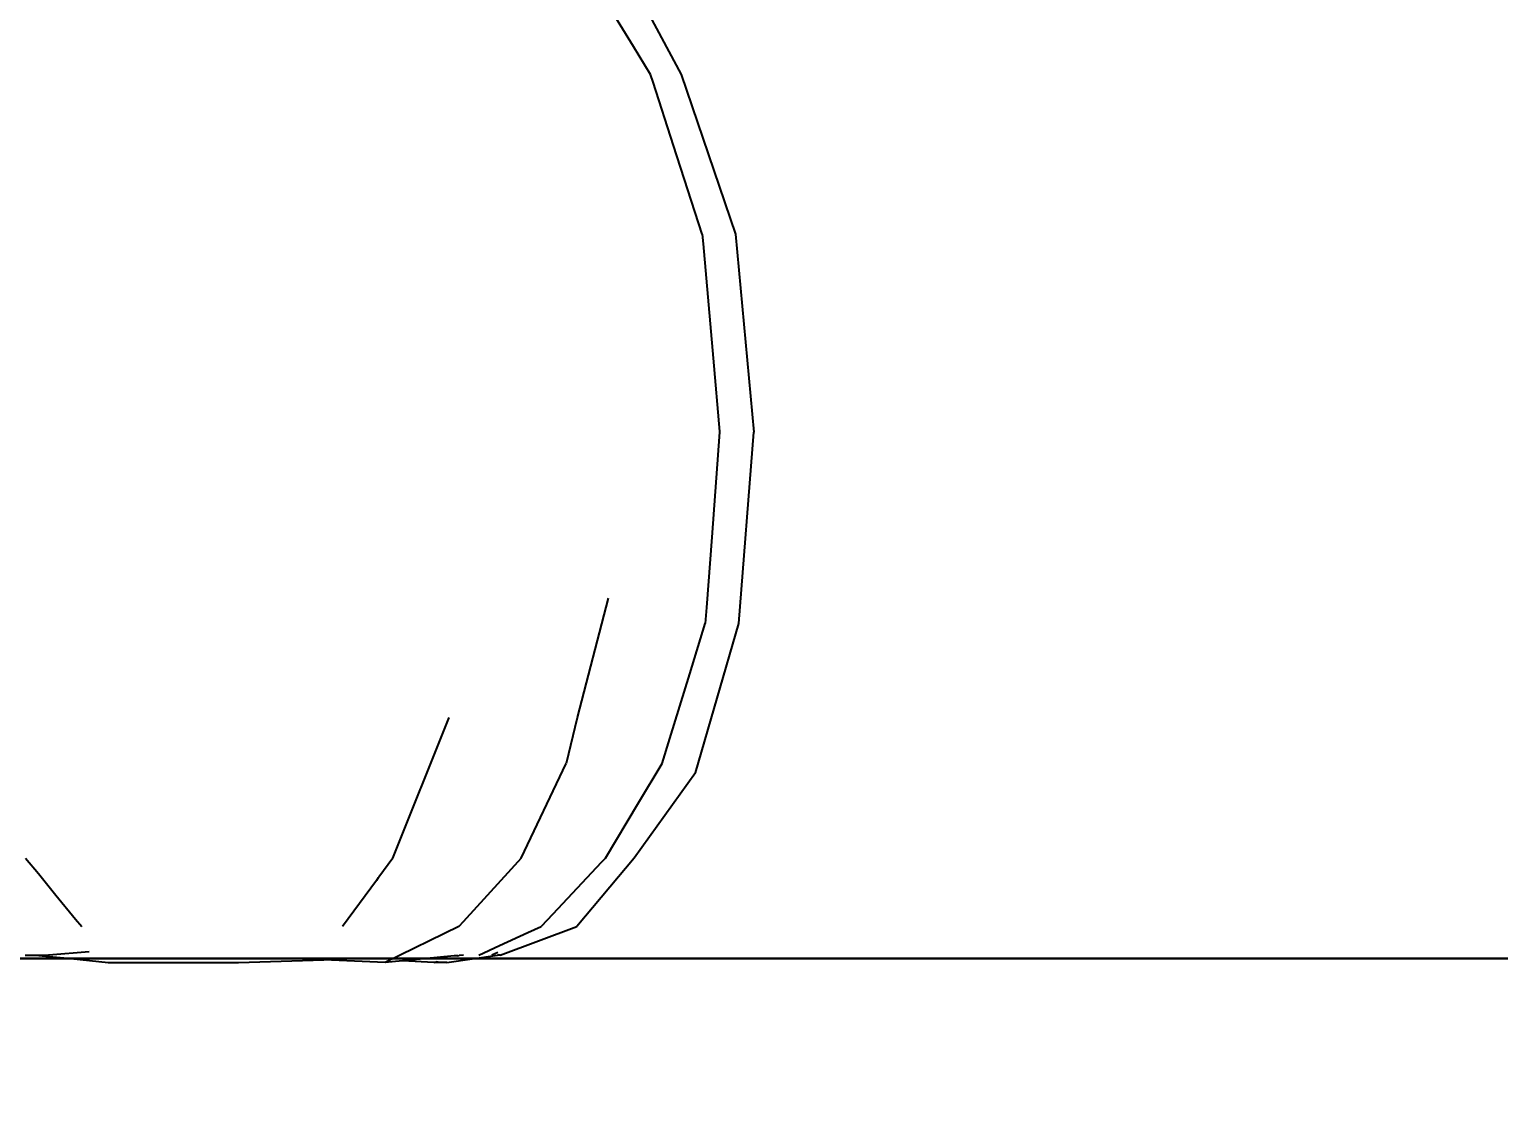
# Model space of a CAD drawing. Header units: inches. Extents: x 3324238 to 135265466, y -1036581 to 20094598.
# Drawn here: x 3355535.33 to 3355540.83, y -520122.35 to -520118.32 of the extents above; entities that cross this region are included whole.
import ezdxf

# ---------------------------------------------------------------- set-up
doc = ezdxf.new("R2010")
doc.units = ezdxf.units.IN
doc.header["$MEASUREMENT"] = 0
doc.header["$PDMODE"] = 3
doc.layers.add('dim05', color=1, linetype='Continuous', lineweight=13)
doc.layers.add('FURNITURE', color=32, linetype='Continuous', lineweight=13)
doc.styles.add('The Thakors 3 inches', font='arial.ttf', dxfattribs={"height": 3})
doc.dimstyles.new('The Thakors 3 inches', dxfattribs={"dimtxt": 3, "dimasz": 1, "dimexe": 0.179993, "dimexo": 0.0625, "dimgap": 0.089996, "dimtad": 0, "dimzin": 0, "dimdsep": 46, "dimlunit": 4, "dimtxsty": 'The Thakors 3 inches', "dimblk": 'ARCHTICK', "dimcen": 0.089996, "dimclrd": 5, "dimclre": 5, "dimclrt": 1, "dimadec": 0, "dimazin": 0, "dimtfac": 0.799988, "dimtofl": 0, "dimtmove": 1, "dimatfit": 3, "dimfxl": 1, "dimtolj": 1, "dimtzin": 0, "dimlwd": 5, "dimlwe": 13, "dimarcsym": 0})

# ---------------------------------------------------------------- blocks, each defined once
blk = doc.blocks.new('_ArchTick')
at = {"color": 0, "linetype": 'ByBlock', "const_width": 0.15}
blk.add_lwpolyline([(-0.5, -0.5), (0.5, 0.5)], dxfattribs=at)
blk = doc.blocks.new('*D189')
at = {"layer": 'Defpoints', "color": 0, "lineweight": 30, "ltscale": 4, "transparency": 16777216}
for p in [(3355520.2303, -520055.7792), (3355557.1413, -520055.7792, 0), (3355556.8151, -520121.8001, 0)]:
    blk.add_point(p, dxfattribs=at)
at = {"layer": 'dim05', "color": 5, "lineweight": 13, "ltscale": 4, "transparency": 16777216}
for p, q in [((3355557.0788, -520055.7792), (3355520.0503, -520055.7792)), ((3355556.7526, -520121.8001), (3355520.0503, -520121.8001))]:
    blk.add_line(p, q, dxfattribs=at)
at = {"layer": 'dim05', "color": 152, "lineweight": 5, "ltscale": 4, "transparency": 16777216}
for p, q in [((3355520.2303, -520055.7792), (3355520.2303, -520084.7123)), ((3355520.2303, -520121.8001), (3355520.2303, -520092.867))]:
    blk.add_line(p, q, dxfattribs=at)
for p, rotation in [((3355520.2303, -520055.7792), 90), ((3355520.2303, -520121.8001), 270)]:
    blk.add_blockref('_ArchTick', p, dxfattribs=dict(at, rotation=rotation))
at = {"layer": 'dim05', "color": 1, "lineweight": 5, "ltscale": 4, "transparency": 16777216, "insert": (3355520.2303, -520088.7897), "char_height": 3, "attachment_point": 5, "rotation": 90, "style": 'The Thakors 3 inches'}
blk.add_mtext('\\A1;5\'-6"', dxfattribs=at)

msp = doc.modelspace()

# ---------------------------------------------------------------- linework, layer by layer
for p, q in [((3355537.5905, -520118.3883, 0), (3355537.4289, -520118.1235, 0)), ((3355537.6312, -520118.235, 0), (3355537.7692, -520118.4932, 0)), ((3355537.6545, -520118.4932, 0), (3355537.5905, -520118.3883, 0)), ((3355537.6639, -520118.5223, 0), (3355537.6545, -520118.4932, 0)), ((3355537.7404, -520118.7582, 0), (3355537.6639, -520118.5223, 0)), ((3355537.7692, -520118.4932, 0), (3355537.9726, -520119.0901, 0)), ((3355537.848, -520119.0901, 0), (3355537.7404, -520118.7582, 0)), ((3355537.848, -520119.0901, 0), (3355537.8512, -520119.1263, 0)), ((3355537.8512, -520119.1263, 0), (3355537.8885, -520119.5534, 0)), ((3355537.9726, -520119.0901, 0), (3355538.0405, -520119.8304, 0)), ((3355537.8885, -520119.5534, 0), (3355537.9124, -520119.8282, 0)), ((3355537.9126, -520119.8304, 0), (3355537.8833, -520120.2231, 0)), ((3355537.9124, -520119.8282, 0), (3355537.9126, -520119.8304, 0)), ((3355537.9842, -520120.5463, 0), (3355538.0405, -520119.8304, 0)), ((3355537.8833, -520120.2231, 0), (3355537.8636, -520120.4866, 0)), ((3355537.3819, -520120.8973, 0), (3355537.4973, -520120.4514, 0)), ((3355537.8636, -520120.4866, 0), (3355537.8591, -520120.5463, 0)), ((3355537.8012, -520120.7348, 0), (3355537.8591, -520120.5463, 0)), ((3355537.8232, -520121.1047, 0), (3355537.9842, -520120.5463, 0)), ((3355537.727, -520120.976, 0), (3355537.8012, -520120.7348, 0)), ((3355536.6912, -520121.4234, 0), (3355536.9011, -520120.8973, 0)), ((3355537.3803, -520120.8995, 0), (3355537.3385, -520121.0701, 0)), ((3355537.3819, -520120.8973, 0), (3355537.3803, -520120.8995, 0)), ((3355537.6981, -520121.0701, 0), (3355537.727, -520120.976, 0)), ((3355537.17, -520121.4234, 0), (3355537.3385, -520121.0701, 0)), ((3355537.8232, -520121.1047, 0), (3355537.5927, -520121.4234, 0)), ((3355537.6101, -520121.217, 0), (3355537.6981, -520121.0701, 0)), ((3355537.4865, -520121.4234, 0), (3355537.6101, -520121.217, 0)), ((3355535.317, -520121.4234, 0), (3355535.3646, -520121.4815, 0)), ((3355536.6912, -520121.4234, 0), (3355536.6385, -520121.4949, 0)), ((3355537.17, -520121.4234, 0), (3355537.1326, -520121.4645, 0)), ((3355537.5927, -520121.4234, 0), (3355537.3793, -520121.6796, 0)), ((3355537.4865, -520121.4234, 0), (3355537.4703, -520121.4407, 0)), ((3355535.3646, -520121.4815, 0), (3355535.4304, -520121.5619, 0)), ((3355537.1326, -520121.4645, 0), (3355536.9533, -520121.6618, 0)), ((3355537.4703, -520121.4407, 0), (3355537.2885, -520121.6335, 0)), ((3355536.6293, -520121.5074, 0), (3355536.5024, -520121.6796, 0)), ((3355536.6362, -520121.498, 0), (3355536.6293, -520121.5074, 0)), ((3355536.6385, -520121.4949, 0), (3355536.6362, -520121.498, 0)), ((3355535.4304, -520121.5619, 0), (3355535.504, -520121.6518, 0)), ((3355535.504, -520121.6518, 0), (3355535.5268, -520121.6796, 0)), ((3355537.2885, -520121.6335, 0), (3355537.245, -520121.6796, 0)), ((3355536.9371, -520121.6796, 0), (3355536.6613, -520121.8148, 0)), ((3355536.9533, -520121.6618, 0), (3355536.9371, -520121.6796, 0)), ((3355537.0891, -520121.751, 0), (3355537.1953, -520121.7024, 0)), ((3355537.0916, -520121.7863, 0), (3355537.3793, -520121.6796, 0)), ((3355537.1953, -520121.7024, 0), (3355537.245, -520121.6796, 0)), ((3355537.0121, -520121.7863, 0), (3355537.0891, -520121.751, 0)), ((3355535.3154, -520121.7863, 0), (3355535.3526, -520121.7863, 0)), ((3355535.3526, -520121.7863, 0), (3355535.4867, -520121.7993, 0)), ((3355535.3526, -520121.7863, 0), (3355535.3986, -520121.7863, 0)), ((3355535.3986, -520121.7863, 0), (3355535.4041, -520121.7858, 0)), ((3355535.4041, -520121.7858, 0), (3355535.5542, -520121.7733, 0)), ((3355535.4867, -520121.7993, 0), (3355535.8537, -520121.7993, 0)), ((3355535.4867, -520121.7993, 0), (3355535.626, -520121.8148, 0)), ((3355535.626, -520121.8148, 0), (3355536.1136, -520121.8148, 0)), ((3355536.3419, -520121.7993, 0), (3355535.8537, -520121.7993, 0)), ((3355536.1136, -520121.8148, 0), (3355536.4331, -520121.8037, 0)), ((3355536.4331, -520121.8037, 0), (3355536.3419, -520121.7993, 0)), ((3355536.6613, -520121.8148, 0), (3355536.4331, -520121.8037, 0)), ((3355536.7269, -520121.8084, 0), (3355536.6613, -520121.8148, 0)), ((3355536.7538, -520121.8058, 0), (3355536.7269, -520121.8084, 0)), ((3355536.8438, -520121.8148, 0), (3355536.7269, -520121.8084, 0)), ((3355536.9198, -520121.7896, 0), (3355536.7538, -520121.8058, 0)), ((3355536.8438, -520121.8148, 0), (3355536.853, -520121.8122, 0)), ((3355536.8931, -520121.8148, 0), (3355536.8438, -520121.8148, 0)), ((3355536.8601, -520121.8126, 0), (3355536.853, -520121.8122, 0)), ((3355536.8931, -520121.8148, 0), (3355537.0818, -520121.7863, 0)), ((3355536.9341, -520121.7891, 0), (3355536.9198, -520121.7896, 0)), ((3355536.9341, -520121.7891, 0), (3355536.9388, -520121.7878, 0)), ((3355536.9543, -520121.7863, 0), (3355536.9388, -520121.7878, 0)), ((3355537.0838, -520121.7767, 0), (3355537.0605, -520121.7863, 0)), ((3355537.0916, -520121.7863, 0), (3355537.0818, -520121.7863, 0))]:
    msp.add_line(p, q)
at = {"layer": 'FURNITURE', "lineweight": 30}
msp.add_line((3355529.8478, -520121.7991, 0), (3355583.8437, -520121.8012, 0), dxfattribs=at)

# ---------------------------------------------------------------- dimensions: what is measured, and where the dimension line sits
at = {"layer": 'dim05', "lineweight": 5, "ltscale": 4}
dim = msp.add_linear_dim(base=(3355520.2303, -520055.7792), p1=(3355556.8151, -520121.8001, 0), p2=(3355557.1413, -520055.7792, 0), angle=90, dimstyle='The Thakors 3 inches', override={"dimtxt": 32, "dimdec": 0, "dimclrd": 152}, dxfattribs=at)
dim.commit()
dim.dimension.update_dxf_attribs({"geometry": '*D189', "text_midpoint": (3355520.2303, -520088.7897)})

doc.saveas('drawing.dxf')
